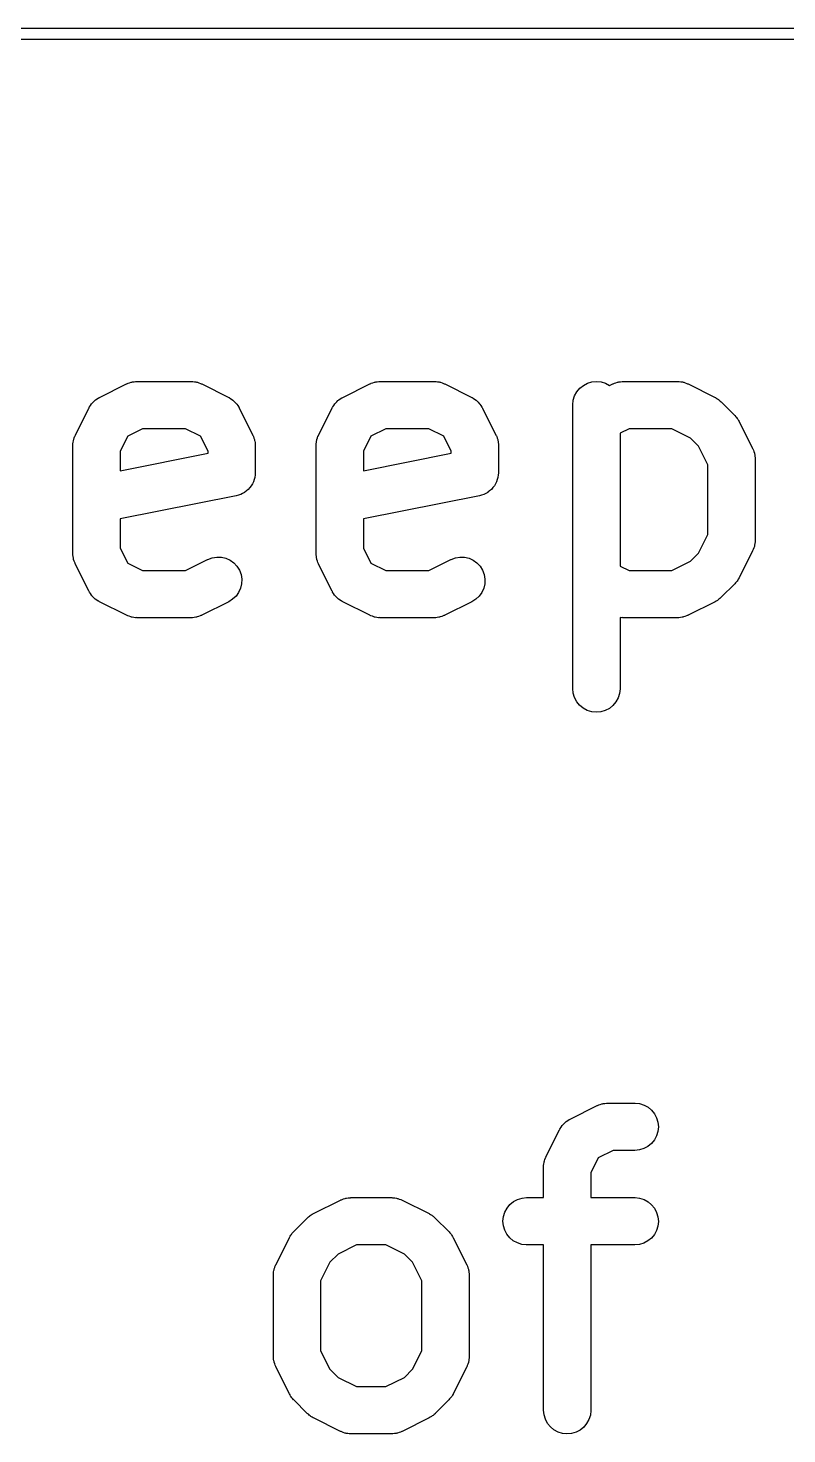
# Model space of a CAD drawing. Extents: x 60 to 191, y -145 to -39.
# Drawn here: x 101.51 to 109.54, y -53.68 to -38.8 of the extents above; entities that cross this region are included whole.
import ezdxf

# ---------------------------------------------------------------- set-up
doc = ezdxf.new("R2010")
doc.units = 0
doc.header["$MEASUREMENT"] = 0
doc.layers.add('BLACK', color=7, linetype='CONTINUOUS')

msp = doc.modelspace()

# ---------------------------------------------------------------- linework, layer by layer
at = {"layer": 'BLACK', "linetype": 'CONTINUOUS'}
for p, q in [((59.6929, -38.802), (190.497, -38.802)), ((190.44, -38.922), (59.75, -38.922)), ((102.634, -42.5442), (102.651, -42.5416)), ((102.651, -42.5416), (102.659, -42.5419)), ((102.659, -42.5419), (102.666, -42.5411)), ((102.666, -42.5411), (103.237, -42.5411)), ((103.237, -42.5411), (103.241, -42.5412)), ((103.241, -42.5412), (103.248, -42.542)), ((103.248, -42.542), (103.256, -42.5418)), ((103.256, -42.5418), (103.272, -42.5447)), ((105.206, -42.5442), (105.223, -42.5416)), ((105.223, -42.5416), (105.23, -42.5419)), ((105.23, -42.5419), (105.237, -42.5411)), ((105.237, -42.5411), (105.809, -42.5411)), ((105.809, -42.5411), (105.812, -42.5412)), ((105.812, -42.5412), (105.82, -42.542)), ((105.82, -42.542), (105.827, -42.5418)), ((105.827, -42.5418), (105.844, -42.5447)), ((107.476, -42.5456), (107.525, -42.5411)), ((107.525, -42.5411), (107.573, -42.5462)), ((107.777, -42.5442), (107.794, -42.5416)), ((107.794, -42.5416), (107.802, -42.5419)), ((107.802, -42.5419), (107.809, -42.5411)), ((107.809, -42.5411), (108.38, -42.5411)), ((108.38, -42.5411), (108.384, -42.5412)), ((108.384, -42.5412), (108.391, -42.542)), ((108.391, -42.542), (108.398, -42.5418)), ((108.398, -42.5418), (108.415, -42.5447)), ((102.268, -42.7104), (102.554, -42.5675)), ((102.554, -42.5675), (102.557, -42.566)), ((102.557, -42.566), (102.564, -42.5635)), ((102.564, -42.5635), (102.571, -42.56)), ((102.571, -42.56), (102.587, -42.5551)), ((102.587, -42.5551), (102.603, -42.5492)), ((102.603, -42.5492), (102.61, -42.548)), ((102.61, -42.548), (102.617, -42.5459)), ((102.617, -42.5459), (102.634, -42.5442)), ((103.272, -42.5447), (103.289, -42.5466)), ((103.289, -42.5466), (103.296, -42.5488)), ((103.296, -42.5488), (103.304, -42.5501)), ((103.304, -42.5501), (103.32, -42.5562)), ((103.32, -42.5562), (103.336, -42.5614)), ((103.336, -42.5614), (103.342, -42.5649)), ((103.342, -42.5649), (103.349, -42.5675)), ((103.349, -42.5675), (103.635, -42.7104)), ((104.84, -42.7104), (105.126, -42.5675)), ((105.126, -42.5675), (105.129, -42.566)), ((105.129, -42.566), (105.136, -42.5635)), ((105.136, -42.5635), (105.142, -42.56)), ((105.142, -42.56), (105.159, -42.5551)), ((105.159, -42.5551), (105.175, -42.5492)), ((105.175, -42.5492), (105.182, -42.548)), ((105.182, -42.548), (105.189, -42.5459)), ((105.189, -42.5459), (105.206, -42.5442)), ((105.844, -42.5447), (105.861, -42.5466)), ((105.861, -42.5466), (105.868, -42.5488)), ((105.868, -42.5488), (105.875, -42.5501)), ((105.875, -42.5501), (105.891, -42.5562)), ((105.891, -42.5562), (105.907, -42.5614)), ((105.907, -42.5614), (105.914, -42.5649)), ((105.914, -42.5649), (105.921, -42.5675)), ((105.921, -42.5675), (106.206, -42.7104)), ((107.293, -42.6927), (107.317, -42.6499)), ((107.317, -42.6499), (107.348, -42.6125)), ((107.348, -42.6125), (107.386, -42.582)), ((107.386, -42.582), (107.429, -42.5593)), ((107.429, -42.5593), (107.476, -42.5456)), ((107.573, -42.5462), (107.62, -42.5607)), ((107.62, -42.5607), (107.663, -42.5839)), ((107.663, -42.5843), (107.697, -42.5675)), ((107.663, -42.5839), (107.663, -42.5843)), ((107.697, -42.5675), (107.7, -42.566)), ((107.7, -42.566), (107.707, -42.5635)), ((107.707, -42.5635), (107.714, -42.56)), ((107.714, -42.56), (107.73, -42.5551)), ((107.73, -42.5551), (107.746, -42.5492)), ((107.746, -42.5492), (107.753, -42.548)), ((107.753, -42.548), (107.76, -42.5459)), ((107.76, -42.5459), (107.777, -42.5442)), ((108.415, -42.5447), (108.432, -42.5466)), ((108.432, -42.5466), (108.439, -42.5488)), ((108.439, -42.5488), (108.447, -42.5501)), ((108.447, -42.5501), (108.462, -42.5562)), ((108.462, -42.5562), (108.479, -42.5614)), ((108.479, -42.5614), (108.485, -42.5649)), ((108.485, -42.5649), (108.492, -42.5675)), ((108.492, -42.5675), (108.778, -42.7104)), ((102.014, -43.1079), (102.157, -42.8222)), ((102.157, -42.8222), (102.158, -42.8191)), ((102.158, -42.8191), (102.161, -42.8146)), ((102.161, -42.8146), (102.163, -42.8096)), ((102.163, -42.8096), (102.174, -42.7941)), ((102.174, -42.7941), (102.185, -42.7781)), ((102.185, -42.7781), (102.189, -42.7743)), ((102.189, -42.7743), (102.192, -42.7699)), ((102.192, -42.7699), (102.206, -42.7568)), ((102.206, -42.7568), (102.219, -42.7431)), ((102.219, -42.7431), (102.223, -42.7401)), ((102.223, -42.7401), (102.227, -42.7364)), ((102.227, -42.7364), (102.243, -42.7262)), ((102.243, -42.7262), (102.259, -42.7154)), ((102.259, -42.7154), (102.264, -42.7133)), ((102.264, -42.7133), (102.268, -42.7104)), ((103.635, -42.7104), (103.638, -42.712)), ((103.638, -42.712), (103.643, -42.7149)), ((103.643, -42.7149), (103.648, -42.7171)), ((103.648, -42.7171), (103.663, -42.7282)), ((103.663, -42.7282), (103.679, -42.7385)), ((103.679, -42.7385), (103.683, -42.7423)), ((103.683, -42.7423), (103.687, -42.7454)), ((103.687, -42.7454), (103.7, -42.7593)), ((103.7, -42.7593), (103.714, -42.7725)), ((103.714, -42.7725), (103.717, -42.777)), ((103.717, -42.777), (103.721, -42.7809)), ((103.721, -42.7809), (103.731, -42.797)), ((103.731, -42.797), (103.742, -42.8127)), ((103.742, -42.8127), (103.744, -42.8176)), ((103.744, -42.8176), (103.747, -42.8222)), ((103.747, -42.8222), (103.89, -43.1079)), ((104.585, -43.1079), (104.728, -42.8222)), ((104.728, -42.8222), (104.73, -42.8191)), ((104.73, -42.8191), (104.733, -42.8146)), ((104.733, -42.8146), (104.735, -42.8096)), ((104.735, -42.8096), (104.746, -42.7941)), ((104.746, -42.7941), (104.756, -42.7781)), ((104.756, -42.7781), (104.76, -42.7743)), ((104.76, -42.7743), (104.763, -42.7699)), ((104.763, -42.7699), (104.777, -42.7568)), ((104.777, -42.7568), (104.79, -42.7431)), ((104.79, -42.7431), (104.795, -42.7401)), ((104.795, -42.7401), (104.799, -42.7364)), ((104.799, -42.7364), (104.815, -42.7262)), ((104.815, -42.7262), (104.83, -42.7154)), ((104.83, -42.7154), (104.835, -42.7133)), ((104.835, -42.7133), (104.84, -42.7104)), ((106.206, -42.7104), (106.209, -42.712)), ((106.209, -42.712), (106.214, -42.7149)), ((106.214, -42.7149), (106.219, -42.7171)), ((106.219, -42.7171), (106.234, -42.7282)), ((106.234, -42.7282), (106.25, -42.7385)), ((106.25, -42.7385), (106.254, -42.7423)), ((106.254, -42.7423), (106.259, -42.7454)), ((106.259, -42.7454), (106.272, -42.7593)), ((106.272, -42.7593), (106.285, -42.7725)), ((106.285, -42.7725), (106.288, -42.777)), ((106.288, -42.777), (106.292, -42.7809)), ((106.292, -42.7809), (106.302, -42.797)), ((106.302, -42.797), (106.313, -42.8127)), ((106.313, -42.8127), (106.315, -42.8176)), ((106.315, -42.8176), (106.318, -42.8222)), ((106.318, -42.8222), (106.461, -43.1079)), ((107.273, -42.7877), (107.279, -42.7392)), ((107.273, -42.7911), (107.273, -42.7877)), ((107.273, -45.7911), (107.273, -42.7911)), ((107.279, -42.7392), (107.293, -42.6927)), ((108.778, -42.7104), (108.781, -42.712)), ((108.781, -42.712), (108.793, -42.7196)), ((108.793, -42.7196), (108.805, -42.7263)), ((108.805, -42.7263), (108.813, -42.7329)), ((108.813, -42.7329), (108.822, -42.7385)), ((108.822, -42.7385), (108.832, -42.7483)), ((108.832, -42.7483), (108.843, -42.7572)), ((108.843, -42.7572), (108.986, -42.9001)), ((108.986, -42.9001), (108.988, -42.9026)), ((108.988, -42.9026), (108.997, -42.9135)), ((108.997, -42.9135), (109.006, -42.9237)), ((109.006, -42.9237), (109.012, -42.9326)), ((109.012, -42.9326), (109.019, -42.9407)), ((109.019, -42.9407), (109.025, -42.9532)), ((109.025, -42.9532), (109.032, -42.9651)), ((109.032, -42.9651), (109.175, -43.2508)), ((101.996, -43.1535), (102.002, -43.1375)), ((102.002, -43.1375), (102.008, -43.1212)), ((102.008, -43.1212), (102.011, -43.1148)), ((102.011, -43.1148), (102.014, -43.1079)), ((102.567, -43.1203), (102.487, -43.2787)), ((102.725, -43.0411), (102.567, -43.1203)), ((103.178, -43.0411), (102.725, -43.0411)), ((103.337, -43.1203), (103.178, -43.0411)), ((103.416, -43.2787), (103.337, -43.1203)), ((103.89, -43.1079), (103.891, -43.111)), ((103.891, -43.111), (103.894, -43.1179)), ((103.894, -43.1179), (103.897, -43.1244)), ((103.897, -43.1244), (103.902, -43.1408)), ((104.568, -43.1535), (104.574, -43.1375)), ((104.574, -43.1375), (104.579, -43.1212)), ((104.579, -43.1212), (104.583, -43.1148)), ((104.583, -43.1148), (104.585, -43.1079)), ((105.138, -43.1203), (105.059, -43.2787)), ((105.296, -43.0411), (105.138, -43.1203)), ((105.75, -43.0411), (105.296, -43.0411)), ((105.908, -43.1203), (105.75, -43.0411)), ((105.987, -43.2787), (105.908, -43.1203)), ((106.461, -43.1079), (106.463, -43.111)), ((106.463, -43.111), (106.465, -43.118)), ((106.465, -43.118), (106.469, -43.1244)), ((106.469, -43.1244), (106.474, -43.1408)), ((107.868, -43.0411), (107.773, -43.0885)), ((107.773, -43.0885), (107.773, -44.4938)), ((108.321, -43.0411), (107.868, -43.0411)), ((108.518, -43.1395), (108.321, -43.0411)), ((101.987, -43.2162), (101.988, -43.2089)), ((101.987, -43.2197), (101.987, -43.2162)), ((101.987, -44.3626), (101.987, -43.2197)), ((101.988, -43.2016), (101.991, -43.1847)), ((101.988, -43.2089), (101.988, -43.2016)), ((101.991, -43.1847), (101.993, -43.1677)), ((101.993, -43.1677), (101.995, -43.1607)), ((101.995, -43.1607), (101.996, -43.1535)), ((102.487, -43.2787), (102.487, -43.4862)), ((103.416, -43.3005), (103.416, -43.2787)), ((103.902, -43.1408), (103.908, -43.1568)), ((103.908, -43.1568), (103.909, -43.1641)), ((103.909, -43.1641), (103.911, -43.1712)), ((103.911, -43.1712), (103.913, -43.1882)), ((103.913, -43.1882), (103.916, -43.205)), ((103.916, -43.205), (103.915, -43.2124)), ((103.915, -43.2124), (103.916, -43.2197)), ((103.916, -43.2197), (103.916, -43.5054)), ((104.559, -43.2162), (104.56, -43.2089)), ((104.559, -43.2197), (104.559, -43.2162)), ((104.559, -44.3626), (104.559, -43.2197)), ((104.56, -43.2016), (104.562, -43.1847)), ((104.56, -43.2089), (104.56, -43.2016)), ((104.562, -43.1847), (104.564, -43.1677)), ((104.564, -43.1677), (104.567, -43.1607)), ((104.567, -43.1607), (104.568, -43.1535)), ((105.059, -43.2787), (105.059, -43.4862)), ((105.987, -43.3005), (105.987, -43.2787)), ((106.474, -43.1408), (106.479, -43.1568)), ((106.479, -43.1568), (106.481, -43.1641)), ((106.481, -43.1641), (106.483, -43.1712)), ((106.483, -43.1712), (106.484, -43.1882)), ((106.484, -43.1882), (106.487, -43.205)), ((106.487, -43.205), (106.487, -43.2124)), ((106.487, -43.2124), (106.487, -43.2197)), ((106.487, -43.2197), (106.487, -43.5054)), ((108.603, -43.2249), (108.518, -43.1395)), ((108.702, -43.4216), (108.603, -43.2249)), ((109.175, -43.2508), (109.177, -43.2539)), ((109.177, -43.2539), (109.179, -43.2608)), ((109.179, -43.2608), (109.183, -43.2673)), ((109.183, -43.2673), (109.188, -43.2837)), ((109.188, -43.2837), (109.194, -43.2997)), ((102.487, -43.4862), (103.416, -43.3005)), ((105.059, -43.4862), (105.987, -43.3005)), ((108.702, -44.1607), (108.702, -43.4216)), ((109.194, -43.2997), (109.195, -43.307)), ((109.195, -43.307), (109.197, -43.314)), ((109.197, -43.314), (109.199, -43.331)), ((109.199, -43.331), (109.201, -43.3479)), ((109.201, -43.3479), (109.201, -43.3552)), ((109.201, -43.3552), (109.202, -43.3626)), ((109.202, -43.3626), (109.202, -44.2197)), ((103.903, -43.5796), (103.897, -43.6019)), ((103.911, -43.5574), (103.903, -43.5796)), ((103.913, -43.5321), (103.911, -43.5552)), ((103.911, -43.5552), (103.911, -43.5563)), ((103.911, -43.5563), (103.911, -43.5574)), ((103.916, -43.5089), (103.913, -43.5321)), ((103.916, -43.5054), (103.916, -43.5066)), ((103.916, -43.5066), (103.916, -43.5067)), ((103.916, -43.5067), (103.916, -43.5068)), ((103.916, -43.5068), (103.916, -43.5089)), ((106.475, -43.5796), (106.468, -43.6019)), ((106.482, -43.5574), (106.475, -43.5796)), ((106.485, -43.5321), (106.482, -43.5552)), ((106.482, -43.5552), (106.482, -43.5563)), ((106.482, -43.5563), (106.482, -43.5574)), ((106.487, -43.5089), (106.485, -43.5321)), ((106.487, -43.5054), (106.487, -43.5066)), ((106.487, -43.5066), (106.487, -43.5067)), ((106.487, -43.5067), (106.487, -43.5068)), ((106.487, -43.5068), (106.487, -43.5089)), ((103.782, -43.7254), (103.762, -43.7364)), ((103.803, -43.7146), (103.782, -43.7254)), ((103.804, -43.7139), (103.803, -43.7146)), ((103.805, -43.7134), (103.804, -43.7139)), ((103.823, -43.6987), (103.805, -43.7134)), ((103.841, -43.684), (103.823, -43.6987)), ((103.842, -43.6832), (103.841, -43.684)), ((103.857, -43.6645), (103.842, -43.6825)), ((103.842, -43.6825), (103.842, -43.6832)), ((103.872, -43.6467), (103.857, -43.6645)), ((103.873, -43.6457), (103.872, -43.6467)), ((103.874, -43.6448), (103.873, -43.6457)), ((103.885, -43.6243), (103.874, -43.6448)), ((103.896, -43.6039), (103.885, -43.6243)), ((103.897, -43.6019), (103.896, -43.6028)), ((103.896, -43.6028), (103.896, -43.6039)), ((106.354, -43.7254), (106.333, -43.7364)), ((106.374, -43.7146), (106.354, -43.7254)), ((106.375, -43.7139), (106.374, -43.7146)), ((106.376, -43.7134), (106.375, -43.7139)), ((106.394, -43.6987), (106.376, -43.7134)), ((106.412, -43.684), (106.394, -43.6987)), ((106.413, -43.6832), (106.412, -43.684)), ((106.414, -43.6825), (106.413, -43.6832)), ((106.429, -43.6645), (106.414, -43.6825)), ((106.444, -43.6467), (106.429, -43.6645)), ((106.445, -43.6448), (106.444, -43.6457)), ((106.444, -43.6457), (106.444, -43.6467)), ((106.456, -43.6243), (106.445, -43.6448)), ((106.467, -43.6039), (106.456, -43.6243)), ((106.468, -43.6028), (106.467, -43.6039)), ((106.468, -43.6019), (106.468, -43.6028)), ((103.715, -43.7506), (102.487, -43.9961)), ((103.737, -43.7438), (103.715, -43.7506)), ((103.76, -43.7372), (103.737, -43.7438)), ((103.761, -43.7367), (103.76, -43.7372)), ((103.762, -43.7364), (103.761, -43.7367)), ((106.286, -43.7506), (105.059, -43.9961)), ((106.309, -43.7438), (106.286, -43.7506)), ((106.331, -43.7372), (106.309, -43.7438)), ((106.332, -43.7367), (106.331, -43.7372)), ((106.333, -43.7364), (106.332, -43.7367)), ((102.487, -43.9961), (102.487, -44.3036)), ((105.059, -43.9961), (105.059, -44.3036)), ((108.603, -44.3573), (108.702, -44.1607)), ((102.487, -44.3036), (102.567, -44.4619)), ((105.059, -44.3036), (105.138, -44.4619)), ((109.178, -44.3246), (109.175, -44.3315)), ((109.181, -44.3182), (109.178, -44.3246)), ((109.187, -44.3019), (109.181, -44.3182)), ((109.193, -44.286), (109.187, -44.3019)), ((109.194, -44.2787), (109.193, -44.286)), ((109.196, -44.2717), (109.194, -44.2787)), ((109.198, -44.2547), (109.196, -44.2717)), ((109.201, -44.2379), (109.198, -44.2547)), ((109.202, -44.2232), (109.201, -44.2305)), ((109.201, -44.2305), (109.201, -44.2379)), ((109.202, -44.2197), (109.202, -44.2232)), ((101.988, -44.3699), (101.987, -44.3626)), ((101.988, -44.3772), (101.988, -44.3699)), ((101.991, -44.3941), (101.988, -44.3772)), ((101.992, -44.4111), (101.991, -44.3941)), ((101.994, -44.4182), (101.992, -44.4111)), ((101.995, -44.4254), (101.994, -44.4182)), ((102.001, -44.4415), (101.995, -44.4254)), ((102.006, -44.4578), (102.001, -44.4415)), ((102.01, -44.4643), (102.006, -44.4578)), ((102.012, -44.4712), (102.01, -44.4643)), ((102.014, -44.4744), (102.012, -44.4712)), ((102.157, -44.7601), (102.014, -44.4744)), ((102.567, -44.4619), (102.725, -44.5411)), ((103.178, -44.5411), (103.411, -44.4247)), ((103.411, -44.4247), (103.414, -44.4231)), ((103.414, -44.4231), (103.46, -44.4063)), ((103.46, -44.4063), (103.508, -44.3987)), ((103.508, -44.3987), (103.557, -44.4006)), ((103.557, -44.4006), (103.605, -44.412)), ((103.605, -44.412), (103.649, -44.4323)), ((103.649, -44.4323), (103.689, -44.4609)), ((103.689, -44.4609), (103.722, -44.4966)), ((104.56, -44.3699), (104.559, -44.3626)), ((104.559, -44.3772), (104.56, -44.3699)), ((104.562, -44.3941), (104.559, -44.3772)), ((104.564, -44.4111), (104.562, -44.3941)), ((104.566, -44.4182), (104.564, -44.4111)), ((104.567, -44.4254), (104.566, -44.4182)), ((104.573, -44.4415), (104.567, -44.4254)), ((104.578, -44.4578), (104.573, -44.4415)), ((104.581, -44.4643), (104.578, -44.4578)), ((104.584, -44.4712), (104.581, -44.4643)), ((104.585, -44.4744), (104.584, -44.4712)), ((104.728, -44.7601), (104.585, -44.4744)), ((105.138, -44.4619), (105.296, -44.5411)), ((105.75, -44.5411), (105.983, -44.4247)), ((105.983, -44.4247), (105.986, -44.4231)), ((105.986, -44.4231), (106.032, -44.4063)), ((106.032, -44.4063), (106.08, -44.3987)), ((106.08, -44.3987), (106.129, -44.4006)), ((106.129, -44.4006), (106.176, -44.412)), ((106.176, -44.412), (106.22, -44.4323)), ((106.22, -44.4323), (106.26, -44.4609)), ((106.26, -44.4609), (106.293, -44.4966)), ((108.321, -44.5411), (108.518, -44.4428)), ((108.518, -44.4428), (108.603, -44.3573)), ((109.175, -44.3315), (109.032, -44.6172)), ((102.725, -44.5411), (103.178, -44.5411)), ((103.722, -44.4966), (103.748, -44.538)), ((103.748, -44.538), (103.765, -44.5837)), ((103.765, -44.5837), (103.773, -44.6319)), ((105.296, -44.5411), (105.75, -44.5411)), ((106.293, -44.4966), (106.319, -44.538)), ((106.319, -44.538), (106.336, -44.5837)), ((106.336, -44.5837), (106.344, -44.6319)), ((107.773, -44.4938), (107.868, -44.5411)), ((107.868, -44.5411), (108.321, -44.5411)), ((109.031, -44.6203), (109.023, -44.6321)), ((109.032, -44.6172), (109.031, -44.6203)), ((102.16, -44.7647), (102.157, -44.7601)), ((102.162, -44.7696), (102.16, -44.7647)), ((102.173, -44.7853), (102.162, -44.7696)), ((103.74, -44.7727), (103.712, -44.8124)), ((103.76, -44.7282), (103.74, -44.7727)), ((103.771, -44.6806), (103.76, -44.7282)), ((103.773, -44.6319), (103.771, -44.6806)), ((104.731, -44.7647), (104.728, -44.7601)), ((104.733, -44.7696), (104.731, -44.7647)), ((104.744, -44.7853), (104.733, -44.7696)), ((106.311, -44.7727), (106.283, -44.8124)), ((106.331, -44.7282), (106.311, -44.7727)), ((106.342, -44.6806), (106.331, -44.7282)), ((106.344, -44.6319), (106.342, -44.6806)), ((108.986, -44.6822), (108.843, -44.8251)), ((108.995, -44.6714), (108.986, -44.6822)), ((109.004, -44.6613), (108.995, -44.6714)), ((109.01, -44.6525), (109.004, -44.6613)), ((109.017, -44.6445), (109.01, -44.6525)), ((109.023, -44.6321), (109.017, -44.6445)), ((102.183, -44.8014), (102.173, -44.7853)), ((102.186, -44.8053), (102.183, -44.8014)), ((102.189, -44.8098), (102.186, -44.8053)), ((102.203, -44.823), (102.189, -44.8098)), ((102.216, -44.8369), (102.203, -44.823)), ((102.221, -44.84), (102.216, -44.8369)), ((102.224, -44.8438), (102.221, -44.84)), ((102.24, -44.8541), (102.224, -44.8438)), ((102.256, -44.8652), (102.24, -44.8541)), ((102.261, -44.8674), (102.256, -44.8652)), ((102.265, -44.8703), (102.261, -44.8674)), ((102.268, -44.8719), (102.265, -44.8703)), ((102.554, -45.0147), (102.268, -44.8719)), ((103.635, -44.8719), (103.349, -45.0147)), ((103.676, -44.8459), (103.635, -44.8719)), ((103.712, -44.8124), (103.676, -44.8459)), ((104.754, -44.8014), (104.744, -44.7853)), ((104.758, -44.8053), (104.754, -44.8014)), ((104.761, -44.8098), (104.758, -44.8053)), ((104.775, -44.823), (104.761, -44.8098)), ((104.788, -44.8369), (104.775, -44.823)), ((104.792, -44.84), (104.788, -44.8369)), ((104.796, -44.8438), (104.792, -44.84)), ((104.812, -44.8541), (104.796, -44.8438)), ((104.827, -44.8652), (104.812, -44.8541)), ((104.832, -44.8674), (104.827, -44.8652)), ((104.837, -44.8703), (104.832, -44.8674)), ((104.84, -44.8719), (104.837, -44.8703)), ((105.126, -45.0147), (104.84, -44.8719)), ((106.206, -44.8719), (105.921, -45.0147)), ((106.248, -44.8459), (106.206, -44.8719)), ((106.283, -44.8124), (106.248, -44.8459)), ((108.778, -44.8719), (108.492, -45.0147)), ((108.79, -44.8644), (108.778, -44.8719)), ((108.802, -44.858), (108.79, -44.8644)), ((108.81, -44.8515), (108.802, -44.858)), ((108.819, -44.8459), (108.81, -44.8515)), ((108.829, -44.8363), (108.819, -44.8459)), ((108.84, -44.8275), (108.829, -44.8363)), ((108.843, -44.8251), (108.84, -44.8275)), ((102.561, -45.0174), (102.554, -45.0147)), ((102.568, -45.0209), (102.561, -45.0174)), ((102.584, -45.0261), (102.568, -45.0209)), ((102.6, -45.0322), (102.584, -45.0261)), ((102.607, -45.0335), (102.6, -45.0322)), ((102.614, -45.0357), (102.607, -45.0335)), ((102.631, -45.0376), (102.614, -45.0357)), ((102.648, -45.0405), (102.631, -45.0376)), ((102.655, -45.0403), (102.648, -45.0405)), ((102.663, -45.0411), (102.655, -45.0403)), ((102.666, -45.0411), (102.663, -45.0411)), ((103.237, -45.0411), (102.666, -45.0411)), ((103.245, -45.0404), (103.237, -45.0411)), ((103.252, -45.0407), (103.245, -45.0404)), ((103.269, -45.038), (103.252, -45.0407)), ((103.286, -45.0364), (103.269, -45.038)), ((103.293, -45.0343), (103.286, -45.0364)), ((103.3, -45.0331), (103.293, -45.0343)), ((103.316, -45.0272), (103.3, -45.0331)), ((103.333, -45.0223), (103.316, -45.0272)), ((103.339, -45.0188), (103.333, -45.0223)), ((103.346, -45.0163), (103.339, -45.0188)), ((103.349, -45.0147), (103.346, -45.0163)), ((105.132, -45.0174), (105.126, -45.0147)), ((105.139, -45.0209), (105.132, -45.0174)), ((105.155, -45.0261), (105.139, -45.0209)), ((105.171, -45.0322), (105.155, -45.0261)), ((105.178, -45.0335), (105.171, -45.0322)), ((105.185, -45.0357), (105.178, -45.0335)), ((105.202, -45.0376), (105.185, -45.0357)), ((105.219, -45.0405), (105.202, -45.0376)), ((105.227, -45.0403), (105.219, -45.0405)), ((105.234, -45.0411), (105.227, -45.0403)), ((105.237, -45.0411), (105.234, -45.0411)), ((105.809, -45.0411), (105.237, -45.0411)), ((105.816, -45.0404), (105.809, -45.0411)), ((105.824, -45.0407), (105.816, -45.0404)), ((105.84, -45.038), (105.824, -45.0407)), ((105.857, -45.0364), (105.84, -45.038)), ((105.864, -45.0343), (105.857, -45.0364)), ((105.872, -45.0331), (105.864, -45.0343)), ((105.888, -45.0272), (105.872, -45.0331)), ((105.904, -45.0223), (105.888, -45.0272)), ((105.911, -45.0188), (105.904, -45.0223)), ((105.918, -45.0163), (105.911, -45.0188)), ((105.921, -45.0147), (105.918, -45.0163)), ((107.774, -45.0376), (107.773, -45.0375)), ((107.773, -45.0375), (107.773, -45.7911)), ((107.791, -45.0405), (107.774, -45.0376)), ((107.798, -45.0403), (107.791, -45.0405)), ((107.805, -45.0411), (107.798, -45.0403)), ((107.809, -45.0411), (107.805, -45.0411)), ((108.38, -45.0411), (107.809, -45.0411)), ((108.388, -45.0404), (108.38, -45.0411)), ((108.395, -45.0407), (108.388, -45.0404)), ((108.412, -45.038), (108.395, -45.0407)), ((108.429, -45.0364), (108.412, -45.038)), ((108.436, -45.0343), (108.429, -45.0364)), ((108.443, -45.0331), (108.436, -45.0343)), ((108.459, -45.0272), (108.443, -45.0331)), ((108.476, -45.0223), (108.459, -45.0272)), ((108.482, -45.0188), (108.476, -45.0223)), ((108.489, -45.0163), (108.482, -45.0188)), ((108.492, -45.0147), (108.489, -45.0163)), ((107.278, -45.8397), (107.273, -45.7911)), ((107.773, -45.7946), (107.768, -45.8431)), ((107.773, -45.7911), (107.773, -45.7946)), ((107.292, -45.8864), (107.278, -45.8397)), ((107.315, -45.9295), (107.292, -45.8864)), ((107.346, -45.9673), (107.315, -45.9295)), ((107.729, -45.9324), (107.698, -45.9698)), ((107.753, -45.8896), (107.729, -45.9324)), ((107.768, -45.8431), (107.753, -45.8896)), ((107.383, -45.9984), (107.346, -45.9673)), ((107.426, -46.0216), (107.383, -45.9984)), ((107.473, -46.036), (107.426, -46.0216)), ((107.521, -46.0411), (107.473, -46.036)), ((107.57, -46.0367), (107.521, -46.0411)), ((107.617, -46.0229), (107.57, -46.0367)), ((107.66, -46.0003), (107.617, -46.0229)), ((107.698, -45.9698), (107.66, -46.0003)), ((107.245, -50.3464), (107.531, -50.2035)), ((107.531, -50.2035), (107.534, -50.202)), ((107.534, -50.202), (107.541, -50.1995)), ((107.541, -50.1995), (107.547, -50.196)), ((107.547, -50.196), (107.564, -50.1911)), ((107.564, -50.1911), (107.58, -50.1852)), ((107.58, -50.1852), (107.587, -50.184)), ((107.587, -50.184), (107.594, -50.1819)), ((107.594, -50.1819), (107.611, -50.1802)), ((107.611, -50.1802), (107.628, -50.1776)), ((107.628, -50.1776), (107.635, -50.1779)), ((107.635, -50.1779), (107.643, -50.1771)), ((107.643, -50.1771), (107.928, -50.1771)), ((107.928, -50.1771), (107.932, -50.1772)), ((107.932, -50.1772), (107.98, -50.1826)), ((107.98, -50.1826), (108.027, -50.1974)), ((108.027, -50.1974), (108.07, -50.2209)), ((108.07, -50.2209), (108.107, -50.2522)), ((108.107, -50.2522), (108.137, -50.2903)), ((107.151, -50.4301), (107.161, -50.4141)), ((107.161, -50.4141), (107.165, -50.4103)), ((107.165, -50.4103), (107.168, -50.4059)), ((107.168, -50.4059), (107.182, -50.3928)), ((107.182, -50.3928), (107.195, -50.3791)), ((107.195, -50.3791), (107.2, -50.3761)), ((107.2, -50.3761), (107.204, -50.3724)), ((107.204, -50.3724), (107.22, -50.3622)), ((107.22, -50.3622), (107.236, -50.3514)), ((107.236, -50.3514), (107.24, -50.3493)), ((107.24, -50.3493), (107.245, -50.3464)), ((108.137, -50.2903), (108.16, -50.3335)), ((108.16, -50.3335), (108.174, -50.3803)), ((108.174, -50.3803), (108.178, -50.4289)), ((106.99, -50.7439), (107.133, -50.4582)), ((107.133, -50.4582), (107.135, -50.4551)), ((107.135, -50.4551), (107.138, -50.4506)), ((107.138, -50.4506), (107.14, -50.4456)), ((107.14, -50.4456), (107.151, -50.4301)), ((108.136, -50.5669), (108.104, -50.6045)), ((108.159, -50.524), (108.136, -50.5669)), ((108.173, -50.4774), (108.159, -50.524)), ((108.178, -50.4289), (108.173, -50.4774)), ((107.702, -50.6771), (107.543, -50.7563)), ((107.928, -50.6771), (107.702, -50.6771)), ((107.977, -50.6724), (107.928, -50.6771)), ((108.024, -50.6583), (107.977, -50.6724)), ((108.067, -50.6354), (108.024, -50.6583)), ((108.104, -50.6045), (108.067, -50.6354)), ((106.964, -50.8522), (106.965, -50.8449)), ((106.964, -50.8557), (106.964, -50.8522)), ((106.964, -51.1771), (106.964, -50.8557)), ((106.965, -50.8376), (106.968, -50.8207)), ((106.965, -50.8449), (106.965, -50.8376)), ((106.968, -50.8207), (106.969, -50.8037)), ((106.969, -50.8037), (106.972, -50.7967)), ((106.972, -50.7967), (106.973, -50.7895)), ((106.973, -50.7895), (106.979, -50.7735)), ((106.979, -50.7735), (106.984, -50.7572)), ((106.984, -50.7572), (106.988, -50.7508)), ((106.988, -50.7508), (106.99, -50.7439)), ((107.543, -50.7563), (107.464, -50.9147)), ((107.464, -50.9147), (107.464, -51.1771)), ((104.531, -51.3464), (104.816, -51.2035)), ((104.816, -51.2035), (104.82, -51.202)), ((104.82, -51.202), (104.827, -51.1995)), ((104.827, -51.1995), (104.833, -51.196)), ((104.833, -51.196), (104.849, -51.1911)), ((104.849, -51.1911), (104.865, -51.1852)), ((104.865, -51.1852), (104.873, -51.184)), ((104.873, -51.184), (104.88, -51.1819)), ((104.88, -51.1819), (104.897, -51.1802)), ((104.897, -51.1802), (104.914, -51.1776)), ((104.914, -51.1776), (104.921, -51.1779)), ((104.921, -51.1779), (104.928, -51.1771)), ((104.928, -51.1771), (105.357, -51.1771)), ((105.357, -51.1771), (105.36, -51.1772)), ((105.36, -51.1772), (105.368, -51.178)), ((105.368, -51.178), (105.375, -51.1778)), ((105.375, -51.1778), (105.392, -51.1807)), ((105.392, -51.1807), (105.409, -51.1826)), ((105.409, -51.1826), (105.416, -51.1848)), ((105.416, -51.1848), (105.423, -51.1861)), ((105.423, -51.1861), (105.439, -51.1922)), ((105.439, -51.1922), (105.455, -51.1974)), ((105.455, -51.1974), (105.462, -51.2009)), ((105.462, -51.2009), (105.469, -51.2035)), ((105.469, -51.2035), (105.754, -51.3464)), ((106.555, -51.3303), (106.578, -51.2873)), ((106.578, -51.2873), (106.609, -51.2497)), ((106.609, -51.2497), (106.647, -51.2189)), ((106.647, -51.2189), (106.69, -51.196)), ((106.69, -51.196), (106.737, -51.1819)), ((106.737, -51.1819), (106.785, -51.1771)), ((106.785, -51.1771), (106.964, -51.1771)), ((107.464, -51.1771), (107.928, -51.1771)), ((107.928, -51.1771), (107.932, -51.1772)), ((107.932, -51.1772), (107.98, -51.1826)), ((107.98, -51.1826), (108.027, -51.1974)), ((108.027, -51.1974), (108.07, -51.2209)), ((108.07, -51.2209), (108.107, -51.2522)), ((108.107, -51.2522), (108.137, -51.2903)), ((108.137, -51.2903), (108.16, -51.3335)), ((104.323, -51.5361), (104.466, -51.3932)), ((104.466, -51.3932), (104.468, -51.3908)), ((104.468, -51.3908), (104.479, -51.382)), ((104.479, -51.382), (104.489, -51.3724)), ((104.489, -51.3724), (104.498, -51.3668)), ((104.498, -51.3668), (104.506, -51.3603)), ((104.506, -51.3603), (104.519, -51.3539)), ((104.519, -51.3539), (104.531, -51.3464)), ((105.754, -51.3464), (105.757, -51.348)), ((105.757, -51.348), (105.769, -51.3556)), ((105.769, -51.3556), (105.782, -51.3623)), ((105.782, -51.3623), (105.79, -51.3689)), ((105.79, -51.3689), (105.798, -51.3745)), ((105.798, -51.3745), (105.808, -51.3843)), ((105.808, -51.3843), (105.819, -51.3932)), ((105.819, -51.3932), (105.962, -51.5361)), ((106.535, -51.4254), (106.541, -51.3769)), ((106.54, -51.474), (106.535, -51.4254)), ((106.541, -51.3769), (106.555, -51.3303)), ((108.16, -51.3335), (108.174, -51.3803)), ((108.178, -51.4289), (108.173, -51.4774)), ((108.174, -51.3803), (108.178, -51.4289)), ((104.133, -51.8868), (104.276, -51.6011)), ((104.276, -51.6011), (104.278, -51.5979)), ((104.278, -51.5979), (104.285, -51.5862)), ((104.285, -51.5862), (104.292, -51.5738)), ((104.292, -51.5738), (104.299, -51.5657)), ((104.299, -51.5657), (104.304, -51.557)), ((104.304, -51.557), (104.314, -51.5469)), ((104.314, -51.5469), (104.323, -51.5361)), ((105.962, -51.5361), (105.965, -51.5386)), ((105.965, -51.5386), (105.973, -51.5495)), ((105.973, -51.5495), (105.983, -51.5598)), ((105.983, -51.5598), (105.989, -51.5686)), ((105.989, -51.5686), (105.995, -51.5767)), ((105.995, -51.5767), (106.002, -51.5892)), ((106.002, -51.5892), (106.009, -51.6011)), ((106.009, -51.6011), (106.152, -51.8868)), ((106.554, -51.5208), (106.54, -51.474)), ((106.576, -51.564), (106.554, -51.5208)), ((106.607, -51.6021), (106.576, -51.564)), ((106.644, -51.6334), (106.607, -51.6021)), ((108.104, -51.6045), (108.067, -51.6354)), ((108.136, -51.5669), (108.104, -51.6045)), ((108.159, -51.524), (108.136, -51.5669)), ((108.173, -51.4774), (108.159, -51.524)), ((104.987, -51.6771), (104.791, -51.7755)), ((105.298, -51.6771), (104.987, -51.6771)), ((105.494, -51.7755), (105.298, -51.6771)), ((106.687, -51.6569), (106.644, -51.6334)), ((106.733, -51.6717), (106.687, -51.6569)), ((106.782, -51.6771), (106.733, -51.6717)), ((106.785, -51.6771), (106.782, -51.6771)), ((106.964, -51.6771), (106.785, -51.6771)), ((106.964, -53.4271), (106.964, -51.6771)), ((107.928, -51.6771), (107.464, -51.6771)), ((107.464, -51.6771), (107.464, -53.4271)), ((107.977, -51.6724), (107.928, -51.6771)), ((108.024, -51.6583), (107.977, -51.6724)), ((108.067, -51.6354), (108.024, -51.6583)), ((104.122, -51.9164), (104.127, -51.9001)), ((104.127, -51.9001), (104.131, -51.8936)), ((104.131, -51.8936), (104.133, -51.8868)), ((104.705, -51.8609), (104.607, -52.0576)), ((104.791, -51.7755), (104.705, -51.8609)), ((105.58, -51.8609), (105.494, -51.7755)), ((105.678, -52.0576), (105.58, -51.8609)), ((106.152, -51.8868), (106.153, -51.8899)), ((106.153, -51.8899), (106.156, -51.8968)), ((106.156, -51.8968), (106.159, -51.9033)), ((106.159, -51.9033), (106.164, -51.9197)), ((104.107, -51.9951), (104.108, -51.9878)), ((104.107, -51.9986), (104.107, -51.9951)), ((104.107, -52.8557), (104.107, -51.9986)), ((104.108, -51.9804), (104.11, -51.9636)), ((104.108, -51.9878), (104.108, -51.9804)), ((104.11, -51.9636), (104.112, -51.9466)), ((104.112, -51.9466), (104.115, -51.9396)), ((104.115, -51.9396), (104.116, -51.9323)), ((104.116, -51.9323), (104.122, -51.9164)), ((104.607, -52.0576), (104.607, -52.7967)), ((105.678, -52.7967), (105.678, -52.0576)), ((106.164, -51.9197), (106.17, -51.9357)), ((106.17, -51.9357), (106.171, -51.943)), ((106.171, -51.943), (106.174, -51.95)), ((106.174, -51.95), (106.175, -51.967)), ((106.175, -51.967), (106.178, -51.9839)), ((106.178, -51.9839), (106.178, -51.9912)), ((106.178, -51.9912), (106.178, -51.9986)), ((106.178, -51.9986), (106.178, -52.8557)), ((104.607, -52.7967), (104.705, -52.9933)), ((105.58, -52.9933), (105.678, -52.7967)), ((104.108, -52.863), (104.107, -52.8557)), ((104.107, -52.8704), (104.108, -52.863)), ((104.11, -52.8873), (104.107, -52.8704)), ((104.112, -52.9043), (104.11, -52.8873)), ((104.114, -52.9113), (104.112, -52.9043)), ((104.115, -52.9186), (104.114, -52.9113)), ((104.121, -52.9346), (104.115, -52.9186)), ((104.126, -52.951), (104.121, -52.9346)), ((104.129, -52.9575), (104.126, -52.951)), ((106.158, -52.9542), (106.155, -52.9606)), ((106.163, -52.9379), (106.158, -52.9542)), ((106.169, -52.922), (106.163, -52.9379)), ((106.171, -52.9147), (106.169, -52.922)), ((106.173, -52.9077), (106.171, -52.9147)), ((106.175, -52.8907), (106.173, -52.9077)), ((106.178, -52.8739), (106.175, -52.8907)), ((106.178, -52.8592), (106.177, -52.8665)), ((106.177, -52.8665), (106.178, -52.8739)), ((106.178, -52.8557), (106.178, -52.8592)), ((104.132, -52.9644), (104.129, -52.9575)), ((104.133, -52.9675), (104.132, -52.9644)), ((104.276, -53.2532), (104.133, -52.9675)), ((104.705, -52.9933), (104.791, -53.0788)), ((104.791, -53.0788), (104.987, -53.1771)), ((105.298, -53.1771), (105.494, -53.0788)), ((105.494, -53.0788), (105.58, -52.9933)), ((106.152, -52.9675), (106.009, -53.2532)), ((106.155, -52.9606), (106.152, -52.9675)), ((104.987, -53.1771), (105.298, -53.1771)), ((104.284, -53.2651), (104.276, -53.2532)), ((104.29, -53.2776), (104.284, -53.2651)), ((104.297, -53.2857), (104.29, -53.2776)), ((104.302, -53.2945), (104.297, -53.2857)), ((104.312, -53.3047), (104.302, -53.2945)), ((104.32, -53.3157), (104.312, -53.3047)), ((104.323, -53.3182), (104.32, -53.3157)), ((104.466, -53.4611), (104.323, -53.3182)), ((105.962, -53.3182), (105.819, -53.4611)), ((105.971, -53.3074), (105.962, -53.3182)), ((105.981, -53.2973), (105.971, -53.3074)), ((105.987, -53.2885), (105.981, -53.2973)), ((105.993, -53.2805), (105.987, -53.2885)), ((106, -53.2681), (105.993, -53.2805)), ((106.007, -53.2563), (106, -53.2681)), ((106.009, -53.2532), (106.007, -53.2563)), ((104.477, -53.47), (104.466, -53.4611)), ((104.487, -53.4798), (104.477, -53.47)), ((104.495, -53.4854), (104.487, -53.4798)), ((104.503, -53.492), (104.495, -53.4854)), ((104.516, -53.4987), (104.503, -53.492)), ((104.528, -53.5063), (104.516, -53.4987)), ((104.531, -53.5079), (104.528, -53.5063)), ((104.816, -53.6507), (104.531, -53.5079)), ((105.754, -53.5079), (105.469, -53.6507)), ((105.766, -53.5004), (105.754, -53.5079)), ((105.779, -53.494), (105.766, -53.5004)), ((105.787, -53.4875), (105.779, -53.494)), ((105.796, -53.4819), (105.787, -53.4875)), ((105.806, -53.4723), (105.796, -53.4819)), ((105.817, -53.4635), (105.806, -53.4723)), ((105.819, -53.4611), (105.817, -53.4635)), ((106.969, -53.4757), (106.964, -53.4271)), ((106.983, -53.5224), (106.969, -53.4757)), ((107.006, -53.5655), (106.983, -53.5224)), ((107.444, -53.5256), (107.42, -53.5684)), ((107.459, -53.4791), (107.444, -53.5256)), ((107.464, -53.4306), (107.459, -53.4791)), ((107.464, -53.4271), (107.464, -53.4306)), ((104.823, -53.6534), (104.816, -53.6507)), ((104.83, -53.6569), (104.823, -53.6534)), ((104.846, -53.6621), (104.83, -53.6569)), ((104.862, -53.6682), (104.846, -53.6621)), ((104.869, -53.6695), (104.862, -53.6682)), ((104.876, -53.6717), (104.869, -53.6695)), ((104.893, -53.6736), (104.876, -53.6717)), ((104.91, -53.6765), (104.893, -53.6736)), ((104.917, -53.6763), (104.91, -53.6765)), ((104.925, -53.6771), (104.917, -53.6763)), ((104.928, -53.6771), (104.925, -53.6771)), ((105.357, -53.6771), (104.928, -53.6771)), ((105.364, -53.6764), (105.357, -53.6771)), ((105.372, -53.6767), (105.364, -53.6764)), ((105.388, -53.674), (105.372, -53.6767)), ((105.405, -53.6724), (105.388, -53.674)), ((105.412, -53.6703), (105.405, -53.6724)), ((105.42, -53.6691), (105.412, -53.6703)), ((105.436, -53.6632), (105.42, -53.6691)), ((105.452, -53.6583), (105.436, -53.6632)), ((105.459, -53.6548), (105.452, -53.6583)), ((105.466, -53.6523), (105.459, -53.6548)), ((105.469, -53.6507), (105.466, -53.6523)), ((107.037, -53.6033), (107.006, -53.5655)), ((107.074, -53.6344), (107.037, -53.6033)), ((107.117, -53.6576), (107.074, -53.6344)), ((107.164, -53.672), (107.117, -53.6576)), ((107.212, -53.6771), (107.164, -53.672)), ((107.261, -53.6727), (107.212, -53.6771)), ((107.308, -53.6589), (107.261, -53.6727)), ((107.351, -53.6363), (107.308, -53.6589)), ((107.389, -53.6058), (107.351, -53.6363)), ((107.42, -53.5684), (107.389, -53.6058))]:
    msp.add_line(p, q, dxfattribs=at)

doc.saveas('drawing.dxf')
